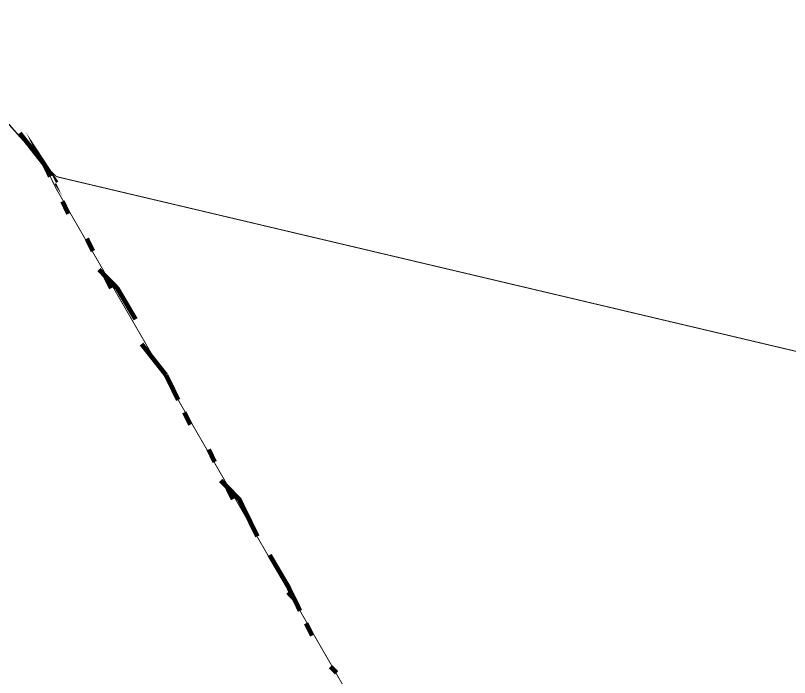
# Model space of a CAD drawing. Header units: metres. Extents: x 317370 to 326712, y 1824935 to 1838812.
# Drawn here: x 323741 to 324246, y 1829352 to 1829784 of the extents above; entities that cross this region are included whole.
import ezdxf

# ---------------------------------------------------------------- set-up
doc = ezdxf.new("R2010")
doc.units = ezdxf.units.M
doc.header["$MEASUREMENT"] = 0
doc.layers.add('SURVEY PLOT BOUNDARY', color=35, linetype='Continuous')
doc.layers.add('VILLAGE BOUNDARY', color=212, linetype='Continuous')

# ---------------------------------------------------------------- blocks, each defined once
blk = doc.blocks.new('81')
at = {"layer": 'SURVEY PLOT BOUNDARY', "lineweight": 18, "const_width": 0.605}
for points in [[(324765.46, 1829421.13), (324544.31, 1829491.41), (324315, 1829549.66), (323767.8, 1829678.94), (323759.8, 1829687.07), (323468.16, 1830019.96)], [(323679.88, 1829776.4), (323759.8, 1829687.07), (323767.74, 1829670.88), (324085.88, 1829120.07), (324064.9, 1829015.42), (324174.59, 1828611.39), (324177.89, 1828518.63), (324188.69, 1828353.25), (324192.15, 1828280.65)], [(324760.16, 1829259.91), (324687.99, 1829308.85), (324675.96, 1829317.01), (324667.93, 1829321.11), (324635.75, 1829329.42), (324571.41, 1829350.09), (324490.45, 1829306.38), (324349.5, 1829323.61), (324356.93, 1829242.92), (324356.26, 1829158.26), (324364.2, 1829142.07), (324392.03, 1829093.47), (324391.93, 1829081.38), (324363.34, 1829033.23), (324085.88, 1829120.07), (323767.74, 1829670.88), (323759.8, 1829687.07), (323767.8, 1829678.94), (324315, 1829549.66), (324544.31, 1829491.41), (324765.46, 1829421.13)]]:
    blk.add_lwpolyline(points, dxfattribs=at)
at = {"layer": 'VILLAGE BOUNDARY', "lineweight": 50, "const_width": 3.02}
for points in [[(323759.8, 1829687.07), (323743.84, 1829707.35)], [(323767.77, 1829674.91), (323759.8, 1829687.07), (323763.77, 1829678.98)], [(323771.7, 1829662.79), (323775.67, 1829654.69)], [(323791.6, 1829630.38), (323787.64, 1829638.47)], [(323795.54, 1829618.25), (323807.54, 1829606.06), (323819.47, 1829585.81)], [(323803.51, 1829606.09), (323799.54, 1829614.19)], [(323839.34, 1829549.37), (323823.37, 1829569.65)], [(323847.27, 1829533.18), (323839.34, 1829549.37), (323843.31, 1829541.27)], [(323851.24, 1829525.08), (323855.21, 1829516.99)], [(323871.14, 1829492.67), (323867.17, 1829500.77)], [(323875.08, 1829480.55), (323887.07, 1829468.36), (323898.97, 1829444.08)], [(323883.04, 1829468.39), (323879.07, 1829476.49)], [(323926.81, 1829395.48), (323918.87, 1829411.67), (323906.94, 1829431.92)], [(323918.84, 1829407.64), (323922.84, 1829403.57)], [(323930.78, 1829387.38), (323934.74, 1829379.29)], [(323950.68, 1829354.97), (323946.68, 1829359.04)]]:
    blk.add_lwpolyline(points, dxfattribs=at)

msp = doc.modelspace()

# ---------------------------------------------------------------- block references
msp.add_blockref('81', (0, 0))

doc.saveas('drawing.dxf')
